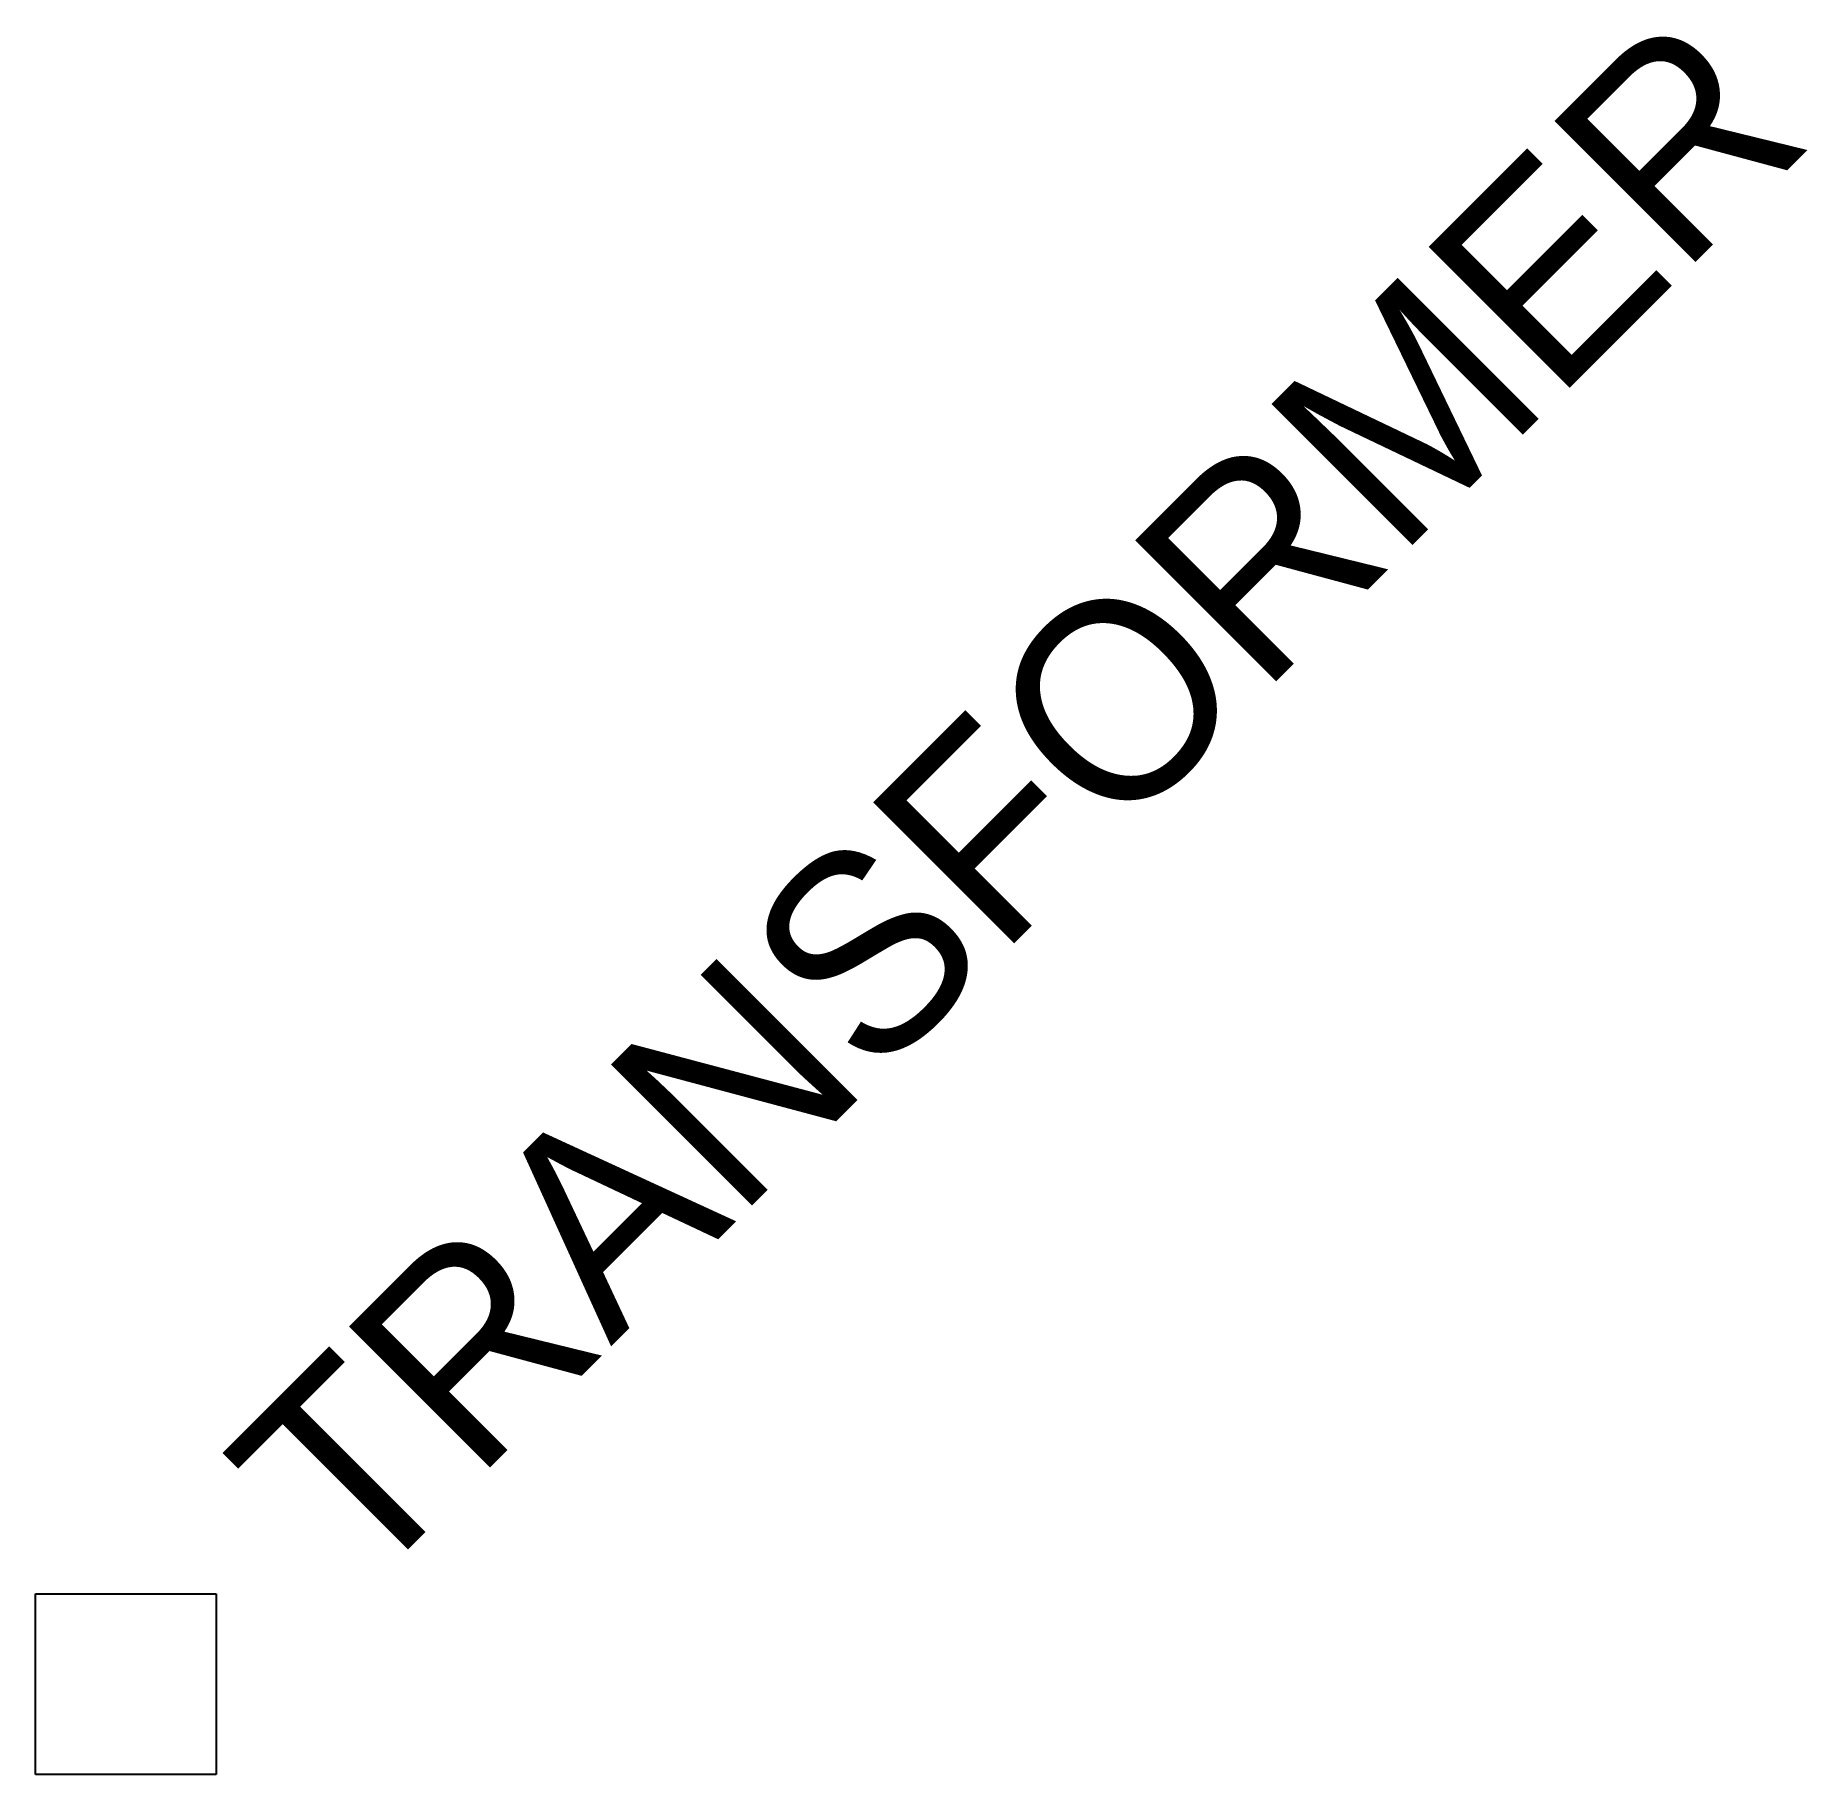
# Model space of a CAD drawing. Extents: x -0.16 to 2.95, y -0.16 to 2.89.
import ezdxf

# ---------------------------------------------------------------- set-up
doc = ezdxf.new("R2010")
doc.units = 0
doc.header["$MEASUREMENT"] = 0
doc.layers.add('CELL_TF_TRANSFORMER', color=7, linetype='Continuous')

msp = doc.modelspace()

# ---------------------------------------------------------------- linework, layer by layer
at = {"layer": 'CELL_TF_TRANSFORMER', "color": 2}
for p, q in [((-0.159, -0.159), (-0.159, 0.158)), ((-0.159, 0.158), (0.158, 0.158)), ((0.158, 0.158), (0.158, -0.159)), ((0.158, -0.159), (-0.159, -0.159))]:
    msp.add_line(p, q, dxfattribs=at)

# ---------------------------------------------------------------- texts
msp.add_text('TRANSFORMER', height=0.349998, rotation=45, dxfattribs=at).set_placement((0.409, 0.15))

doc.saveas('drawing.dxf')
